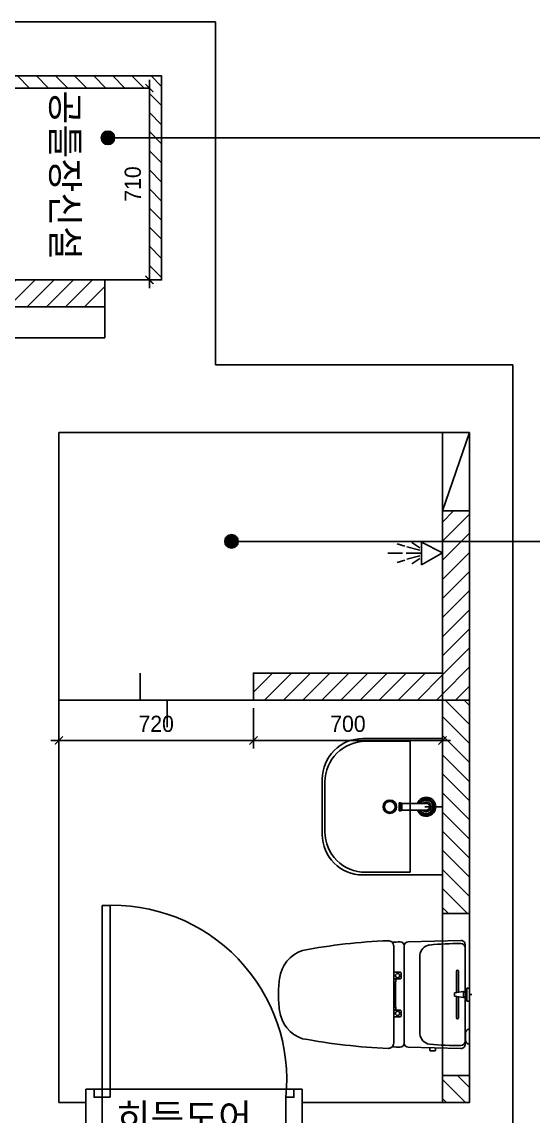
# Model space of a CAD drawing. Header units: millimetres. Extents: x 145965 to 228269, y 99354 to 115204.
# Drawn here: x 182311 to 184203, y 107989 to 112039 of the extents above; entities that cross this region are included whole.
import ezdxf

# ---------------------------------------------------------------- set-up
doc = ezdxf.new("R2010")
doc.units = ezdxf.units.MM
doc.header["$LTSCALE"] = 50
doc.linetypes.add('HIDDEN', pattern=[9.525, 6.35, -3.175])
for name, color, linetype in [('0-ELC TEXT', 7, 'Continuous'), ('03-TEXT', 3, 'Continuous'), ('03-WAL NEW', 3, 'Continuous'), ('06-FUR', 6, 'Continuous'), ('07-DIM WAL', 5, 'Continuous'), ('3.기호.계단선', 30, 'Continuous'), ('BATH', 4, 'Continuous'), ('CO-BATH', 6, 'Continuous'), ('fin', 5, 'Continuous'), ('HAT', 8, 'Continuous'), ('HL', 6, 'HIDDEN'), ('TOILET-1', 6, 'Continuous'), ('벽1', 2, 'Continuous'), ('창호', 4, 'Continuous'), ('치수', 3, 'Continuous'), ('틀', 8, 'Continuous')]:
    doc.layers.add(name, color=color, linetype=linetype)
doc.styles.add('HY 울릉도 L', font='')
doc.styles.add('코레일둥고', font='Korail_Round_Gothic_Medium.ttf')
doc.styles.get('HY 울릉도 L').set_extended_font_data('HY울릉도L')
doc.dimstyles.new('30', dxfattribs={"dimscale": 30, "dimtxt": 2, "dimasz": 1, "dimexe": 1, "dimexo": 1, "dimgap": 1, "dimtad": 1, "dimdec": 0, "dimrnd": 0.05, "dimdsep": 46, "dimlunit": 6, "dimtxsty": 'HY 울릉도 L', "dimblk": 'ARCHTICK', "dimcen": 2.5, "dimdle": 1, "dimclrd": 133, "dimclre": 133, "dimclrt": 30, "dimadec": 0, "dimazin": 0, "dimtfac": 1, "dimtdec": 0, "dimtix": 1, "dimtmove": 2, "dimatfit": 3, "dimldrblk": 'ARCHTICK', "dimfxl": 1, "dimlwd": -1, "dimlwe": -1, "dimarcsym": 0})
pattern_1 = [(45, (178473.953, 107905.51), (-35.35534, 35.35534), [])]
pattern_2 = [(315, (171087.335, 126137.985), (35.35534, 35.35534), [])]

# ---------------------------------------------------------------- blocks, each defined once
blk = doc.blocks.new('vidaisejh')
at = {"layer": '벽1'}
for p, q in [((160662.9, 71832.3), (161527.9, 71832.3)), ((161527.9, 71832.3), (161527.9, 70562.3)), ((160662.9, 71632.3), (161327.9, 71632.3)), ((161327.9, 71632.3), (161327.9, 70877.3)), ((161117.9, 70877.3), (161117.9, 70662.3)), ((161117.9, 70877.3), (161327.9, 70877.3)), ((160747.9, 70662.3), (161117.9, 70662.3)), ((161527.9, 70562.3), (162627.9, 70562.3)), ((162627.9, 70562.3), (162627.9, 61182.3)), ((160947.9, 67832.3), (160947.9, 70312.3)), ((160947.9, 70312.3), (162467.9, 70312.3)), ((162467.9, 70312.3), (162467.9, 67832.3)), ((161047.9, 67832.3), (160947.9, 67832.3)), ((161047.9, 67832.3), (160947.9, 67832.3)), ((161047.9, 67832.3), (161047.9, 67732.3)), ((162327.9, 67832.3), (161847.9, 67832.3)), ((162467.9, 67832.3), (161847.9, 67832.3)), ((161847.9, 67832.3), (161847.9, 67732.3))]:
    blk.add_line(p, q, dxfattribs=at)
blk.add_lwpolyline([(160947.9, 70312.3), (160947.9, 67832.3)], dxfattribs=at)
at = {"layer": '창호'}
blk.add_arc((161145.4, 67917), 645.8, 354.2444, 93.3276, dxfattribs=at)
at = {"layer": '틀'}
for p, q in [((161107.9, 67852.3), (161107.9, 68562.3)), ((161107.9, 68562.3), (161137.9, 68562.3)), ((161137.9, 67852.3), (161137.9, 68561.7)), ((161047.9, 67682.3), (161047.9, 67882.3)), ((161047.9, 67882.3), (161847.9, 67882.3)), ((161047.9, 67882.3), (161047.9, 67682.3)), ((161847.9, 67882.3), (161847.9, 67682.3)), ((161107.9, 67852.3), (161137.9, 67852.3))]:
    blk.add_line(p, q, dxfattribs=at)
for points in [[(161047.9, 67882.3), (161077.9, 67882.3), (161077.9, 67852.3), (161107.9, 67852.3), (161107.9, 67712.3), (161077.9, 67712.3), (161077.9, 67682.3), (161047.9, 67682.3), (161047.9, 67882.3)], [(161847.9, 67882.3), (161817.9, 67882.3), (161817.9, 67852.3), (161787.9, 67852.3), (161787.9, 67712.3), (161817.9, 67712.3), (161817.9, 67682.3), (161847.9, 67682.3), (161847.9, 67882.3)]]:
    blk.add_lwpolyline(points, dxfattribs=at)
blk = doc.blocks.new('A$C4B2D31F0')
for p, q in [((168.9, 707.3), (216.9, 707.3)), ((192.9, 707.3), (192.9, 716))]:
    blk.add_line(p, q)
at = {"layer": 'fin', "color": 4}
for p, q in [((185, 690.9), (20.4, 690.9)), ((37.2, 692.3), (24.7, 692.3)), ((37.2, 692.3), (49.7, 692.3)), ((200.9, 690.9), (365.5, 690.9)), ((47.7, 523.7), (192.9, 523.7)), ((338.2, 523.7), (192.9, 523.7)), ((12.6, 465.9), (192.9, 465.9)), ((373.3, 465.9), (192.9, 465.9)), ((192.9, 426.6), (13.7, 426.6)), ((192.9, 426.6), (372.2, 426.6))]:
    blk.add_line(p, q, dxfattribs=at)
for points in [[(20.4, 690.9), (7.9, 690.9, 0.421209), (-7.1, 675.5), (-2.4, 480.5, 0.001659)], [(365.5, 690.9), (378, 690.9, -0.421209), (392.9, 675.5), (388.3, 480.5, -0.001659)], [(12.6, 465.9, 0.371724), (-1.8, 451.2, 0.003515), (-1, 420.3, 0.320541)], [(373.3, 465.9, -0.371724), (387.7, 451.2, -0.003515), (386.9, 420.3, -0.320541)]]:
    blk.add_lwpolyline(points, format="xyb", dxfattribs=at)
for centre, radius, start, end in [((20.4, 674.9), 16, 90, 179.3116), ((24.7, 707.3), 15, 180, 270), ((49.7, 707.3), 15, 270, 0), ((365.5, 674.9), 16, 0.6884, 90), ((1004.3, 663.1), 1000, 179.3116, 185.9437), ((-618.4, 663.1), 1000, 354.0563, 0.6884), ((49.4, 563.7), 40, 185.9437, 267.5129), ((336.5, 563.7), 40, 272.4871, 354.0563), ((12.6, 480.9), 15, 181.3651, 270), ((373.3, 480.9), 15, 270, 358.6349), ((13.7, 406.6), 20, 90, 182.3333), ((2197.7, 495.6), 2205.9, 182.3333, 190.6081), ((-1811.8, 495.6), 2205.9, 349.3919, 357.6667), ((372.2, 406.6), 20, 357.6667, 90), ((148.7, 128.9), 125.5, 198.2964, 263.4241), ((237.2, 128.9), 125.5, 276.5759, 341.7036), ((192.9, 405.9), 405.9, 261.6993, 270), ((192.9, 405.9), 405.9, 270, 278.3007)]:
    blk.add_arc(centre, radius, start, end, dxfattribs=at)
at = {"layer": 'HL', "linetype": 'Continuous'}
for p, q in [((168.9, 697.3), (168.9, 707.3)), ((168.9, 697.3), (216.9, 697.3)), ((186, 692.5), (180.6, 697.3)), ((181.6, 685.5), (186, 692.5)), ((186, 692.5), (199.9, 692.5)), ((199.9, 692.5), (205.3, 697.3)), ((204.3, 685.5), (199.9, 692.5)), ((216.9, 697.3), (216.9, 707.3)), ((106.4, 666.3), (184.4, 666.3)), ((106.4, 659.3), (185.5, 659.3)), ((187, 651.2), (181.6, 685.5)), ((181.6, 685.5), (204.3, 685.5)), ((187, 651.2), (198.9, 651.2)), ((198.9, 651.2), (204.3, 685.5)), ((200.4, 659.3), (279.4, 659.3)), ((201.4, 666.3), (279.4, 666.3)), ((-16, 576.9), (-16, 564.8)), ((-12, 580.9), (-4.8, 580.9)), ((-12, 560.8), (-4.3, 560.8)), ((192.9, 433.7), (146.6, 433.7)), ((192.9, 433.7), (239.3, 433.7))]:
    blk.add_line(p, q, dxfattribs=at)
for points in [[(110.4, 426.6), (110.4, 450.8, -0.414214), (114.4, 454.8), (130.9, 454.8, -0.414214), (134.9, 450.8), (134.9, 435.2), (134.9, 426.6)], [(275.5, 426.6), (275.5, 450.8, 0.414214), (271.5, 454.8), (255, 454.8, 0.414214), (251, 450.8), (251, 435.2), (251, 426.6)], [(134.9, 435.2), (144.6, 435.2, -0.414214), (146.6, 433.2), (146.6, 426.6)], [(251, 435.2), (241.3, 435.2, 0.414214), (239.3, 433.2), (239.3, 426.6)]]:
    blk.add_lwpolyline(points, format="xyb", dxfattribs=at)
for centre in [(122.9, 440.9), (262.9, 440.9)]:
    blk.add_circle(centre, 8, dxfattribs=at)
for centre, radius, start, end in [((106.4, 662.8), 3.5, 90, 270), ((279.4, 662.8), 3.5, 270, 90), ((-12, 576.9), 4, 90, 180), ((-12, 564.8), 4, 180, 270)]:
    blk.add_arc(centre, radius, start, end, dxfattribs=at)
blk = doc.blocks.new('B-003')
blk.add_line((0, 0), (0, -65))
at = {"layer": 'CO-BATH'}
for p, q in [((-252.5, 0), (-252.5, -295)), ((252.5, 0), (-252.5, 0)), ((252.5, -295), (252.5, 0)), ((-102.5, -445), (102.5, -445))]:
    blk.add_line(p, q, dxfattribs=at)
at = {"layer": 'CO-BATH', "color": 8}
for p, q in [((-12.5, -60), (-12.5, -150.5)), ((12.5, -60), (12.5, -150.5)), ((-242.5, -120), (-242.5, -285)), ((242.5, -120), (-242.5, -120)), ((242.5, -285), (242.5, -120)), ((-14.5, -155.5), (-14.5, -160.5)), ((-14.5, -160.5), (14.5, -160.5)), ((-13.5, -150.5), (-13.5, -155.5)), ((13.5, -150.5), (13.5, -155.5)), ((14.5, -155.5), (14.5, -160.5)), ((-92.5, -435), (92.5, -435))]:
    blk.add_line(p, q, dxfattribs=at)
at = {"layer": 'CO-BATH', "color": 251}
for p, q in [((-14.5, -155.5), (14.5, -155.5)), ((-13.5, -150.5), (13.5, -150.5))]:
    blk.add_line(p, q, dxfattribs=at)
at = {"layer": 'CO-BATH', "color": 8}
blk.add_circle((0, -195), 25, dxfattribs=at)
at = {"layer": 'CO-BATH', "color": 251}
blk.add_circle((0, -195), 20, dxfattribs=at)
at = {"layer": 'CO-BATH', "color": 8}
for centre, radius, start, end in [((0, -60), 35, 290.9248, 249.0751), ((0, -60), 12.5, 360, 180), ((-92.5, -285), 150, 180, 270), ((92.5, -285), 150, 270, 0)]:
    blk.add_arc(centre, radius, start, end, dxfattribs=at)
at = {"layer": 'CO-BATH', "color": 251}
for radius, start, end in [(30, 294.6243, 245.3757), (25, 300, 240), (18, 313.9829, 226.017)]:
    blk.add_arc((0, -60), radius, start, end, dxfattribs=at)
at = {"layer": 'CO-BATH'}
for centre, start, end in [((-102.5, -295), 180, 270), ((102.5, -295), 270, 0)]:
    blk.add_arc(centre, 150, start, end, dxfattribs=at)
blk = doc.blocks.new('AC-8')
at = {"layer": 'BATH'}
for p, q in [((-50.8, 54), (-0.1, 142.7)), ((-0.1, 142.7), (45.4, 54)), ((45.4, 54), (-50.8, 54)), ((-24.7, 46.5), (-46.3, 12.2)), ((-13.5, 47.3), (-27.7, -7.9)), ((-1.6, 49.5), (-1.6, -10.8)), ((10.4, 47.3), (24.5, -7.9)), ((21.6, 46.5), (43.2, 12.2)), ((-31.4, -16.2), (-41.1, -49)), ((-1.6, -27.3), (-1.6, -88.5)), ((28.3, -16.2), (38, -49))]:
    blk.add_line(p, q, dxfattribs=at)
blk = doc.blocks.new('_ArchTick')
at = {"color": 0, "linetype": 'ByBlock', "const_width": 0.15}
blk.add_lwpolyline([(-0.5, -0.5), (0.5, 0.5)], dxfattribs=at)
blk = doc.blocks.new('*D687')
at = {"layer": '07-DIM WAL', "color": 133}
for p, q in [((182447.9, 109499.4), (182447.9, 109349.8)), ((183167.9, 109499.4), (183167.9, 109349.8)), ((183197.9, 109379.8), (182417.9, 109379.8))]:
    blk.add_line(p, q, dxfattribs=at)
at = {"layer": 'Defpoints', "color": 0}
for p in [(182447.9, 109529.4), (183167.9, 109529.4), (182447.9, 109379.8)]:
    blk.add_point(p, dxfattribs=at)
at = {"layer": '07-DIM WAL', "color": 133, "xscale": 30, "yscale": 30, "zscale": 30, "rotation": 180}
blk.add_blockref('_ArchTick', (182447.9, 109379.8), dxfattribs=at)
at = {"layer": '07-DIM WAL', "color": 133, "xscale": 30, "yscale": 30, "zscale": 30}
blk.add_blockref('_ArchTick', (183167.9, 109379.8), dxfattribs=at)
at = {"layer": '07-DIM WAL', "color": 30, "insert": (182807.9, 109441), "char_height": 60, "attachment_point": 5, "style": 'HY 울릉도 L'}
blk.add_mtext('720', dxfattribs=at)
blk = doc.blocks.new('*D688')
at = {"layer": '07-DIM WAL', "color": 133}
for p, q in [((183167.9, 109499.4), (183167.9, 109349.8)), ((183867.9, 109499.4), (183867.9, 109349.8)), ((183137.9, 109379.8), (183897.9, 109379.8))]:
    blk.add_line(p, q, dxfattribs=at)
at = {"layer": 'Defpoints', "color": 0}
for p in [(183167.9, 109529.4), (183867.9, 109529.4), (183867.9, 109379.8)]:
    blk.add_point(p, dxfattribs=at)
at = {"layer": '07-DIM WAL', "color": 133, "xscale": 30, "yscale": 30, "zscale": 30, "rotation": 180}
blk.add_blockref('_ArchTick', (183167.9, 109379.8), dxfattribs=at)
at = {"layer": '07-DIM WAL', "color": 133, "xscale": 30, "yscale": 30, "zscale": 30}
blk.add_blockref('_ArchTick', (183867.9, 109379.8), dxfattribs=at)
at = {"layer": '07-DIM WAL', "color": 30, "insert": (183517.9, 109441), "char_height": 60, "attachment_point": 5, "style": 'HY 울릉도 L'}
blk.add_mtext('700', dxfattribs=at)
blk = doc.blocks.new('*D698')
at = {"layer": '06-FUR', "color": 133}
for p, q in [((182782.9, 111054.4), (182782.9, 111824.4)), ((182752.9, 111794.4), (182752.9, 111794.4)), ((182752.9, 111084.4), (182752.9, 111084.4))]:
    blk.add_line(p, q, dxfattribs=at)
at = {"layer": 'Defpoints', "color": 0}
for p in [(182782.9, 111794.4), (182782.9, 111794.4), (182782.9, 111084.4)]:
    blk.add_point(p, dxfattribs=at)
at = {"layer": '06-FUR', "color": 133, "xscale": 30, "yscale": 30, "zscale": 30}
for p, rotation in [((182782.9, 111794.4), 90), ((182782.9, 111084.4), 270)]:
    blk.add_blockref('_ArchTick', p, dxfattribs=dict(at, rotation=rotation))
at = {"layer": '06-FUR', "color": 30, "insert": (182721.6, 111439.4), "char_height": 60, "attachment_point": 5, "rotation": 90, "style": 'HY 울릉도 L'}
blk.add_mtext('710', dxfattribs=at)

msp = doc.modelspace()

# ---------------------------------------------------------------- hatches: boundary and pattern name
at = {"layer": '03-TEXT'}
h = msp.add_hatch(color=7, dxfattribs=at)
h.dxf.hatch_style = 1
edge = h.paths.add_edge_path()
edge.add_arc((182629.2, 111610.4), 25, 0, 360)
h = msp.add_hatch(color=7, dxfattribs=at)
h.dxf.hatch_style = 1
edge = h.paths.add_edge_path()
edge.add_arc((182629.2, 111610.4), 25, 0, 360)
h = msp.add_hatch(color=7, dxfattribs=at)
h.dxf.hatch_style = 1
edge = h.paths.add_edge_path()
edge.add_arc((183086.6, 110116.7), 25, 0, 360)
h = msp.add_hatch(color=7, dxfattribs=at)
h.dxf.hatch_style = 1
edge = h.paths.add_edge_path()
edge.add_arc((183086.6, 110116.7), 25, 0, 360)
at = {"layer": '03-WAL NEW'}
h = msp.add_hatch(dxfattribs=at)
h.set_pattern_fill('_USER', color=256, scale=50, angle=45, pattern_type=0)
h.set_pattern_definition(pattern_1)
h.paths.add_polyline_path([(181727.9, 111084.4), (182617.9, 111084.4), (182617.9, 110984.4), (181627.9, 110984.4), (181627.9, 110984.4, -0.414214)])
h = msp.add_hatch(dxfattribs=at)
h.set_pattern_fill('_USER', color=256, scale=50, angle=45, pattern_type=0)
h.set_pattern_definition(pattern_1)
h.paths.add_polyline_path([(183967.9, 109529.4), (183967.9, 110229.4), (183867.9, 110229.4), (183867.9, 109529.4)])
h = msp.add_hatch(dxfattribs=at)
h.set_pattern_fill('_USER', color=256, scale=50, angle=45, pattern_type=0)
h.set_pattern_definition(pattern_1)
h.paths.add_polyline_path([(183867.9, 109529.4), (183167.9, 109529.4), (183167.9, 109629.4), (183867.9, 109629.4)])
at = {"layer": '3.기호.계단선', "transparency": 33554687}
h = msp.add_hatch(dxfattribs=at)
h.set_pattern_fill('_USER', color=256, scale=50, angle=315, style=0, pattern_type=0)
h.set_pattern_definition([(315, (21500, 40207.184), (35.355339, 35.355339), [])])
h.paths.add_polyline_path([(179622.9, 111839.4), (182827.9, 111839.4), (182827.9, 111084.4), (182782.9, 111084.4), (182782.9, 111794.4), (179622.9, 111794.4)])
at = {"layer": 'HAT', "transparency": 33554687}
h = msp.add_hatch(dxfattribs=at)
h.set_pattern_fill('_USER', color=256, scale=50, angle=315, style=0, pattern_type=0)
h.set_pattern_definition(pattern_2)
h.paths.add_polyline_path([(183967.9, 108739.4), (183967.9, 109529.4), (183867.9, 109529.4), (183867.9, 108739.4)])
h = msp.add_hatch(dxfattribs=at)
h.set_pattern_fill('_USER', color=256, scale=50, angle=315, style=0, pattern_type=0)
h.set_pattern_definition(pattern_2)
h.paths.add_polyline_path([(183967.9, 108039.4), (183967.9, 108139.4), (183867.9, 108139.4), (183867.9, 108039.4)])

# ---------------------------------------------------------------- linework, layer by layer
msp.add_line((183167.9, 109529.4), (182447.9, 109529.4))
msp.add_lwpolyline([(182748.2, 109629.4), (182748.2, 109529.4), (182848.2, 109529.4), (182848.2, 109429.4)])
at = {"layer": '03-TEXT', "color": 7}
for p, q in [((184336.1, 111610.4), (182629.2, 111610.4)), ((184336.1, 110116.7), (183086.6, 110116.7))]:
    msp.add_line(p, q, dxfattribs=at)
for centre in [(182629.2, 111610.4), (182629.2, 111610.4), (183086.6, 110116.7), (183086.6, 110116.7)]:
    msp.add_circle(centre, 25, dxfattribs=at)
at = {"layer": '03-WAL NEW'}
msp.add_lwpolyline([(181727.9, 111084.4), (182617.9, 111084.4), (182617.9, 110984.4), (181627.9, 110984.4), (181627.9, 110984.4, -0.414214)], format="xyb", close=True, dxfattribs=at)
msp.add_lwpolyline([(183867.9, 109529.4), (183167.9, 109529.4), (183167.9, 109629.4), (183867.9, 109629.4), (183867.9, 109529.4)], dxfattribs=at)
at = {"layer": '06-FUR'}
msp.add_line((183967.9, 110519.4), (183867.9, 110229.4), dxfattribs=at)
msp.add_lwpolyline([(183867.9, 110229.4), (183967.9, 110229.4), (183967.9, 110519.4), (183867.9, 110519.4)], close=True, dxfattribs=at)
at = {"layer": '3.기호.계단선'}
msp.add_lwpolyline([(179622.9, 111839.4), (182827.9, 111839.4), (182827.9, 111084.4), (182782.9, 111084.4), (182782.9, 111794.4), (179622.9, 111794.4), (179622.9, 111839.4)], dxfattribs=at)
at = {"layer": '치수'}
for p, q in [((183867.9, 109529.4), (183967.9, 109529.4)), ((183867.9, 108739.4), (183967.9, 108739.4)), ((183867.9, 108139.4), (183967.9, 108139.4))]:
    msp.add_line(p, q, dxfattribs=at)
msp.add_lwpolyline([(183867.9, 110229.4), (183967.9, 110229.4), (183967.9, 108039.4), (183867.9, 108039.4)], close=True, dxfattribs=at)

# ---------------------------------------------------------------- block references
msp.add_blockref('vidaisejh', (21500, 40207.2))
at = {"xscale": -1, "rotation": 270}
msp.add_blockref('A$C4B2D31F0', (183260.6, 108246.5), dxfattribs=at)
at = {"layer": '07-DIM WAL', "xscale": -1, "rotation": 270}
msp.add_blockref('B-003', (183867.9, 109134.4), dxfattribs=at)
at = {"layer": 'TOILET-1', "linetype": 'Continuous', "xscale": -0.873786407766195, "yscale": 0.873786407766195, "zscale": 0.873786407766195, "rotation": 270}
msp.add_blockref('AC-8', (183743.2, 110074.5), dxfattribs=at)

# ---------------------------------------------------------------- texts
at = {"layer": '0-ELC TEXT', "style": '코레일둥고'}
msp.add_text('공틀장신설', height=100, rotation=270, dxfattribs=at).set_placement((182420.8, 111785.2))
msp.add_text('히든도어', height=100, dxfattribs=at).set_placement((182661.1, 107934.6))

# ---------------------------------------------------------------- dimensions: what is measured, and where the dimension line sits
at = {"layer": '06-FUR'}
dim = msp.add_linear_dim(base=(182782.9, 111794.4), p1=(182782.9, 111084.4), p2=(182782.9, 111794.4), angle=90, dimstyle='30', dxfattribs=at)
dim.commit()
dim.dimension.update_dxf_attribs({"geometry": '*D698', "text_midpoint": (182721.6, 111439.4)})
at = {"layer": '07-DIM WAL'}
for base, p2, picture, middle in [((182447.9, 109379.8), (182447.9, 109529.4), '*D687', (182807.9, 109441)), ((183867.9, 109379.8), (183867.9, 109529.4), '*D688', (183517.9, 109441))]:
    dim = msp.add_linear_dim(base=base, p1=(183167.9, 109529.4), p2=p2, dimstyle='30', dxfattribs=at)
    dim.commit()
    dim.dimension.update_dxf_attribs({"geometry": picture, "text_midpoint": middle})

doc.saveas('drawing.dxf')
